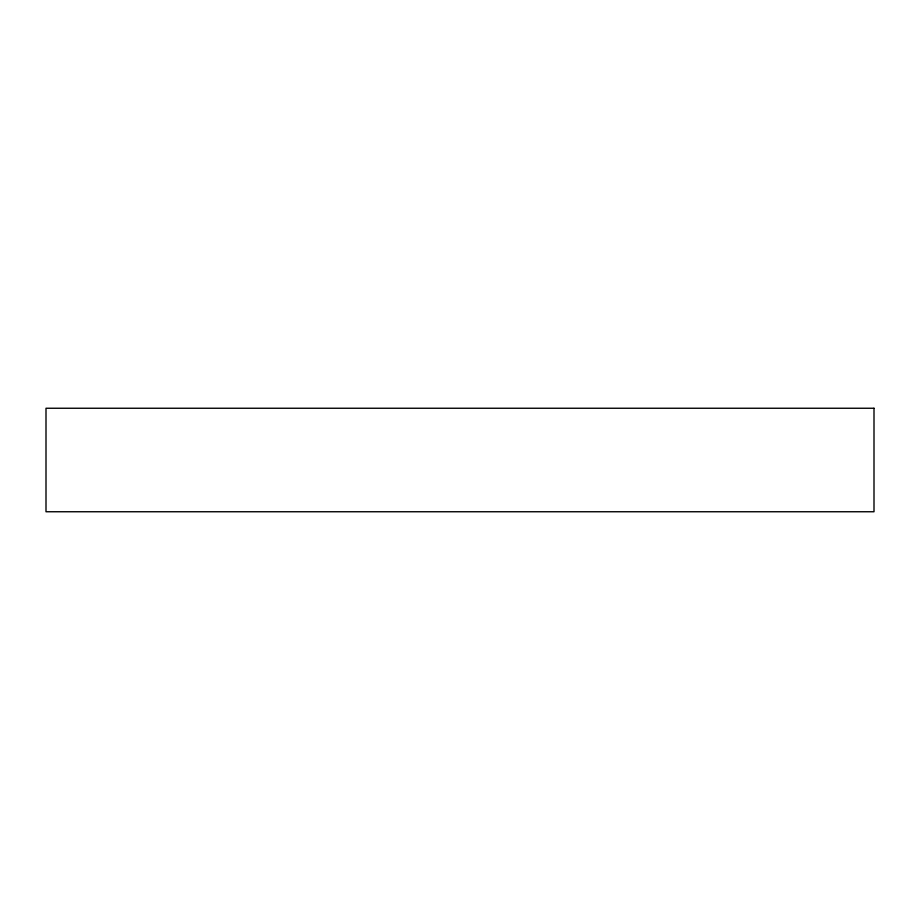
<?xml version="1.0" encoding="UTF-8"?>
<svg xmlns="http://www.w3.org/2000/svg" width="920" height="920" viewBox="0 0 920 920"><rect width="100%" height="100%" fill="white"/><g stroke="black" fill="none" stroke-linecap="round" stroke-linejoin="round"><path stroke-width="1.38" d="M874 408.25L46 408.25L46 511.75L874 511.75L874 408.25"/></g></svg>
